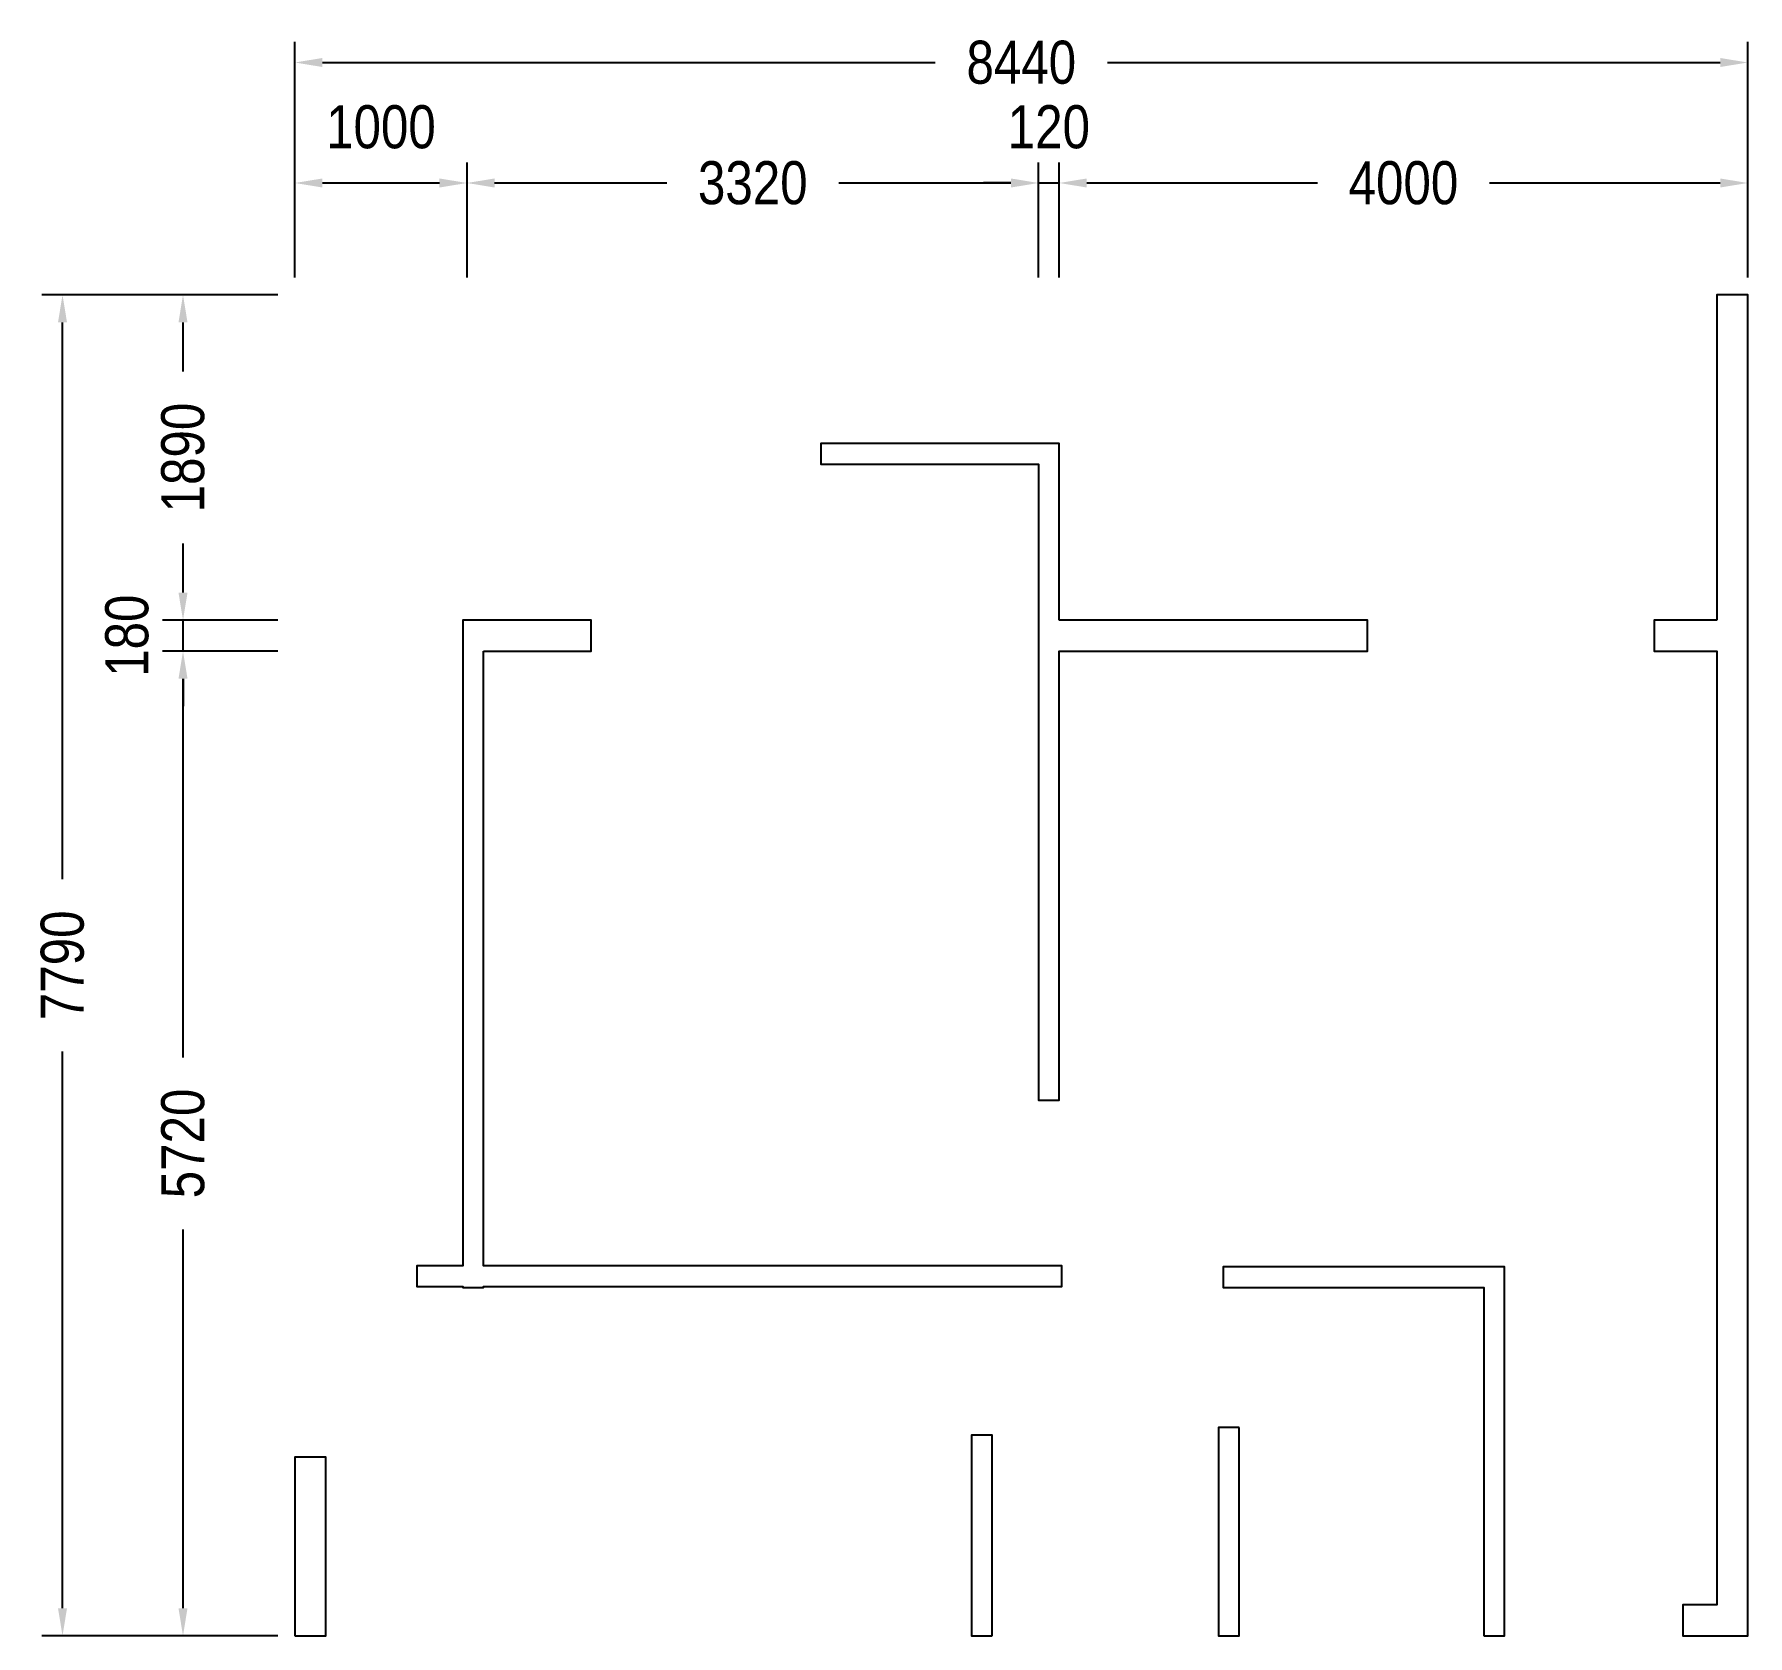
# Model space of a CAD drawing. Header units: millimetres. Extents: x -1514 to 8440, y 0 to 9304.
import ezdxf

# ---------------------------------------------------------------- set-up
doc = ezdxf.new("R2010")
doc.units = ezdxf.units.MM
doc.layers.add('DIMENSIONS', color=1, linetype='CONTINUOUS')
doc.layers.add('WALLS', color=7, linetype='CONTINUOUS')
doc.styles.add('OpenSansCondensed-Light', font='OpenSansCondensed-Light.ttf')
doc.dimstyles.new('FP-DIM', dxfattribs={"dimtxt": 250, "dimasz": 160, "dimexe": 120, "dimexo": 100, "dimgap": 80, "dimtad": 1, "dimdec": 0, "dimcen": 2.5, "dimclrd": 1, "dimclre": 1, "dimclrt": 1, "dimazin": 3, "dimtfac": 1, "dimtmove": 0, "dimatfit": 3})

# ---------------------------------------------------------------- blocks, each defined once
blk = doc.blocks.new('_CLOSEDFILLED')
at = {"color": 0, "linetype": 'BYBLOCK'}
blk.add_solid([(-1, 0.164), (0, 0), (-1, -0.164)], dxfattribs=at)
blk = doc.blocks.new('*D1')
at = {"color": 1}
for p, q in [((0, 7890), (0, 8560)), ((1000, 7890), (1000, 8560)), ((160, 8440), (840, 8440))]:
    blk.add_line(p, q, dxfattribs=at)
at = {"layer": 'Defpoints'}
for p in [(0, 8440), (0, 7790), (1000, 7790)]:
    blk.add_point(p, dxfattribs=at)
at = {"layer": 'DIMENSIONS', "color": 1, "xscale": 160, "yscale": 160, "rotation": 180}
blk.add_blockref('_CLOSEDFILLED', (0, 8440), dxfattribs=at)
at = {"layer": 'DIMENSIONS', "color": 1, "xscale": 160, "yscale": 160}
blk.add_blockref('_CLOSEDFILLED', (1000, 8440), dxfattribs=at)
at = {"layer": 'DIMENSIONS', "color": 1, "insert": (500, 8765), "char_height": 250, "attachment_point": 5, "style": 'OpenSansCondensed-Light'}
blk.add_mtext('1000', dxfattribs=at)
blk = doc.blocks.new('*D2')
at = {"color": 1}
for p, q in [((1000, 7890), (1000, 8560)), ((4320, 7890), (4320, 8560)), ((1160, 8440), (2160, 8440)), ((3160, 8440), (4160, 8440))]:
    blk.add_line(p, q, dxfattribs=at)
at = {"layer": 'Defpoints'}
for p in [(1000, 8440), (1000, 7790), (4320, 7790)]:
    blk.add_point(p, dxfattribs=at)
at = {"layer": 'DIMENSIONS', "color": 1, "xscale": 160, "yscale": 160, "rotation": 180}
blk.add_blockref('_CLOSEDFILLED', (1000, 8440), dxfattribs=at)
at = {"layer": 'DIMENSIONS', "color": 1, "xscale": 160, "yscale": 160}
blk.add_blockref('_CLOSEDFILLED', (4320, 8440), dxfattribs=at)
at = {"layer": 'DIMENSIONS', "color": 1, "insert": (2660, 8440), "char_height": 250, "attachment_point": 5, "style": 'OpenSansCondensed-Light'}
blk.add_mtext('3320', dxfattribs=at)
blk = doc.blocks.new('*D4')
at = {"color": 1}
for p, q in [((4440, 7890), (4440, 8560)), ((8440, 7890), (8440, 8560)), ((4600, 8440), (5940, 8440)), ((6940, 8440), (8280, 8440))]:
    blk.add_line(p, q, dxfattribs=at)
at = {"layer": 'Defpoints'}
for p in [(4440, 8440), (4440, 7790), (8440, 7790)]:
    blk.add_point(p, dxfattribs=at)
at = {"layer": 'DIMENSIONS', "color": 1, "xscale": 160, "yscale": 160, "rotation": 180}
blk.add_blockref('_CLOSEDFILLED', (4440, 8440), dxfattribs=at)
at = {"layer": 'DIMENSIONS', "color": 1, "xscale": 160, "yscale": 160}
blk.add_blockref('_CLOSEDFILLED', (8440, 8440), dxfattribs=at)
at = {"layer": 'DIMENSIONS', "color": 1, "insert": (6440, 8440), "char_height": 250, "attachment_point": 5, "style": 'OpenSansCondensed-Light'}
blk.add_mtext('4000', dxfattribs=at)
blk = doc.blocks.new('*D5')
at = {"color": 1}
for p, q in [((0, 7890), (0, 9260)), ((8440, 7890), (8440, 9260)), ((160, 9140), (3720, 9140)), ((4720, 9140), (8280, 9140))]:
    blk.add_line(p, q, dxfattribs=at)
at = {"layer": 'Defpoints'}
for p in [(0, 9140), (0, 7790), (8440, 7790)]:
    blk.add_point(p, dxfattribs=at)
at = {"layer": 'DIMENSIONS', "color": 1, "xscale": 160, "yscale": 160, "rotation": 180}
blk.add_blockref('_CLOSEDFILLED', (0, 9140), dxfattribs=at)
at = {"layer": 'DIMENSIONS', "color": 1, "xscale": 160, "yscale": 160}
blk.add_blockref('_CLOSEDFILLED', (8440, 9140), dxfattribs=at)
at = {"layer": 'DIMENSIONS', "color": 1, "insert": (4220, 9140), "char_height": 250, "attachment_point": 5, "style": 'OpenSansCondensed-Light'}
blk.add_mtext('8440', dxfattribs=at)
blk = doc.blocks.new('*D6')
at = {"color": 1}
for p, q in [((-100, 5720), (-770, 5720)), ((-650, 3360), (-650, 5560)), ((-650, 160), (-650, 2360)), ((-100, 0), (-770, 0))]:
    blk.add_line(p, q, dxfattribs=at)
at = {"layer": 'Defpoints'}
for p in [(0, 5720), (-650, 0), (0, 0)]:
    blk.add_point(p, dxfattribs=at)
at = {"layer": 'DIMENSIONS', "color": 1, "xscale": 160, "yscale": 160}
for p, rotation in [((-650, 5720), 90), ((-650, 0), 270)]:
    blk.add_blockref('_CLOSEDFILLED', p, dxfattribs=dict(at, rotation=rotation))
at = {"layer": 'DIMENSIONS', "color": 1, "insert": (-650, 2860), "char_height": 250, "attachment_point": 5, "rotation": 90, "style": 'OpenSansCondensed-Light'}
blk.add_mtext('5720', dxfattribs=at)
blk = doc.blocks.new('*D8')
at = {"color": 1}
for p, q in [((-100, 7790), (-770, 7790)), ((-650, 7345), (-650, 7630)), ((-650, 6060), (-650, 6345)), ((-100, 5900), (-770, 5900))]:
    blk.add_line(p, q, dxfattribs=at)
at = {"layer": 'Defpoints'}
for p in [(0, 7790), (-650, 5900), (0, 5900)]:
    blk.add_point(p, dxfattribs=at)
at = {"layer": 'DIMENSIONS', "color": 1, "xscale": 160, "yscale": 160}
for p, rotation in [((-650, 7790), 90), ((-650, 5900), 270)]:
    blk.add_blockref('_CLOSEDFILLED', p, dxfattribs=dict(at, rotation=rotation))
at = {"layer": 'DIMENSIONS', "color": 1, "insert": (-650, 6845), "char_height": 250, "attachment_point": 5, "rotation": 90, "style": 'OpenSansCondensed-Light'}
blk.add_mtext('1890', dxfattribs=at)
blk = doc.blocks.new('*D9')
at = {"color": 1}
for p, q in [((-100, 7790), (-1470, 7790)), ((-1350, 4395), (-1350, 7630)), ((-1350, 160), (-1350, 3395)), ((-100, 0), (-1470, 0))]:
    blk.add_line(p, q, dxfattribs=at)
at = {"layer": 'Defpoints'}
for p in [(0, 7790), (-1350, 0), (0, 0)]:
    blk.add_point(p, dxfattribs=at)
at = {"layer": 'DIMENSIONS', "color": 1, "xscale": 160, "yscale": 160}
for p, rotation in [((-1350, 7790), 90), ((-1350, 0), 270)]:
    blk.add_blockref('_CLOSEDFILLED', p, dxfattribs=dict(at, rotation=rotation))
at = {"layer": 'DIMENSIONS', "color": 1, "insert": (-1350, 3895), "char_height": 250, "attachment_point": 5, "rotation": 90, "style": 'OpenSansCondensed-Light'}
blk.add_mtext('7790', dxfattribs=at)

msp = doc.modelspace()

# ---------------------------------------------------------------- linework, layer by layer
at = {"layer": 'WALLS'}
for points in [[(8260, 5900), (7896.968, 5900), (7896.968, 5720), (8260, 5720), (8260, 180), (8062.639, 180), (8062.639, 0), (8440, 0), (8440, 7790), (8260, 7790)], [(4440, 5900), (4440, 6926.303), (3055.703, 6926.303), (3055.703, 6806.303), (4320, 6806.303), (4320, 3112.36), (4440, 3112.36), (4440, 5720), (6231.058, 5720), (6231.058, 5900)], [(1095.441, 5720), (1721.134, 5720), (1721.134, 5900), (975.441, 5900), (975.441, 2148.557), (708.702, 2148.557), (708.702, 2028.557), (975.441, 2028.557), (975.441, 2024.007), (1095.441, 2024.007), (1095.441, 2028.557), (4454.7, 2028.557), (4454.7, 2148.557), (1095.441, 2148.557)], [(6907.372, 0), (7027.372, 0), (7027.372, 2144.007), (5393.501, 2144.007), (5393.501, 2024.007), (6907.372, 2024.007)], [(5485.715, 1210.362), (5365.715, 1210.362), (5365.715, 0), (5485.715, 0)], [(4049.901, 0), (4049.901, 1164.86), (3929.901, 1164.86), (3929.901, 0)], [(0, 0), (180, 0), (180, 1037.453), (0, 1037.453)]]:
    msp.add_lwpolyline(points, close=True, dxfattribs=at)

# ---------------------------------------------------------------- dimensions: what is measured, and where the dimension line sits
at = {"layer": 'DIMENSIONS'}
for base, p1, p2, picture, middle in [((0, 9140), (0, 7790), (8440, 7790), '*D5', (4220, 9140)), ((0, 8440), (0, 7790), (1000, 7790), '*D1', (500, 8765)), ((1000, 8440), (1000, 7790), (4320, 7790), '*D2', (2660, 8440)), ((4440, 8440), (4440, 7790), (8440, 7790), '*D4', (6440, 8440))]:
    dim = msp.add_linear_dim(base=base, p1=p1, p2=p2, dimstyle='FP-DIM', dxfattribs=at)
    dim.commit()
    dim.dimension.update_dxf_attribs({"geometry": picture, "text_midpoint": middle})
msp.add_linear_dim(base=(4320, 8440), p1=(4320, 7790), p2=(4440, 7790), dimstyle='FP-DIM', dxfattribs=at).render()
for base, p1, p2, picture, middle in [((-1350, 0), (0, 0), (0, 7790), '*D9', (-1350, 3895)), ((-650, 5900), (0, 5900), (0, 7790), '*D8', (-650, 6845)), ((-650, 0), (0, 0), (0, 5720), '*D6', (-650, 2860))]:
    dim = msp.add_linear_dim(base=base, p1=p1, p2=p2, angle=90, dimstyle='FP-DIM', dxfattribs=at)
    dim.commit()
    dim.dimension.update_dxf_attribs({"geometry": picture, "text_midpoint": middle})
msp.add_linear_dim(base=(-650, 5720), p1=(0, 5720), p2=(0, 5900), angle=90, dimstyle='FP-DIM', dxfattribs=at).render()

doc.saveas('drawing.dxf')
